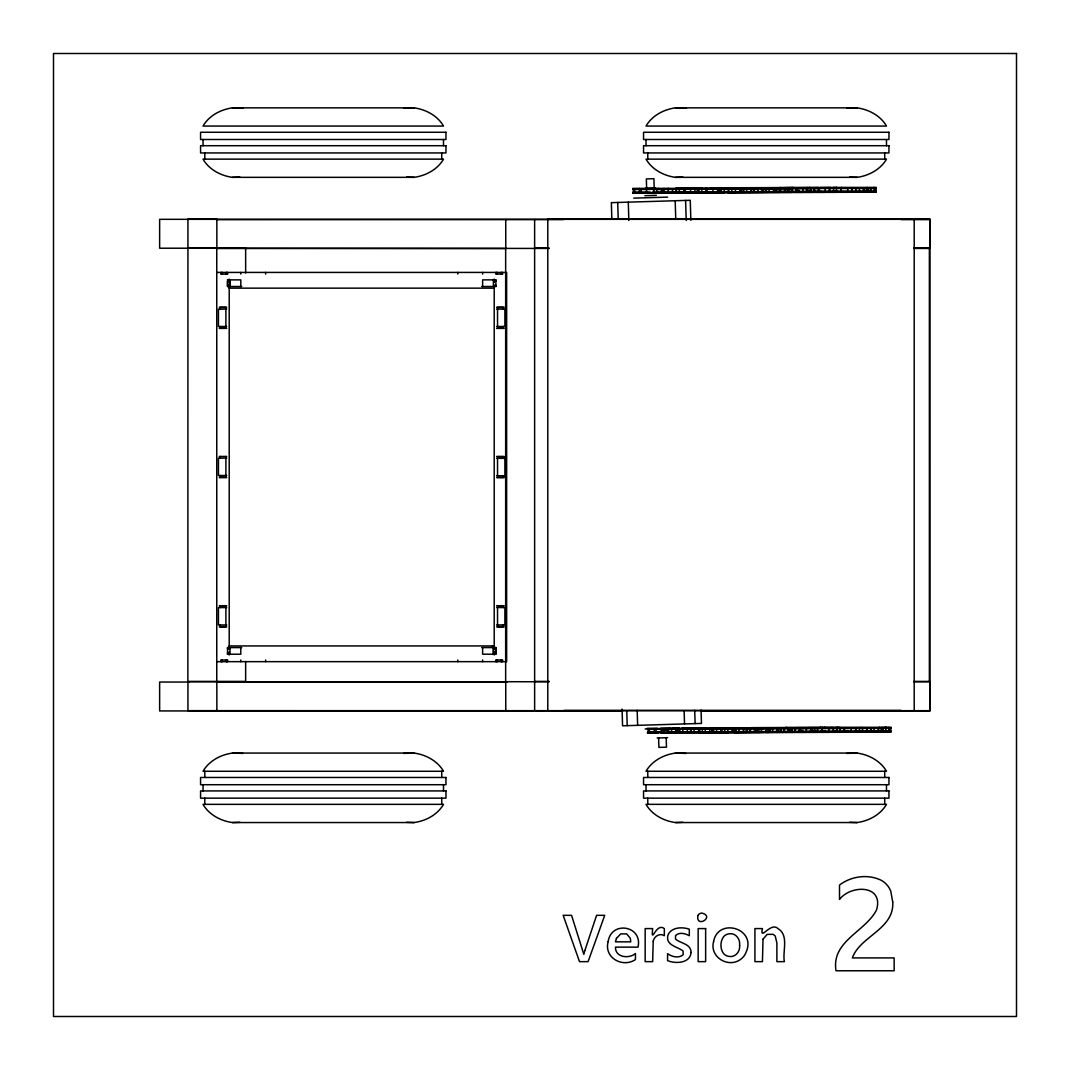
<?xml version="1.0" encoding="UTF-8"?>
<svg xmlns="http://www.w3.org/2000/svg" width="1070" height="1070" viewBox="0 0 1070 1070"><rect width="100%" height="100%" fill="white"/><g stroke="black" fill="none" stroke-linecap="round" stroke-linejoin="round"><path stroke-width="1.5" d="M241.7 286.506L227.562 286.506L227.535 284.981M227.535 281.397L227.535 284.66M240.79 647.591L240.79 654.211L227.549 654.211L227.549 652.901L229.207 652.901M241.7 647.591L227.549 647.591L227.549 648.901L229.207 648.901L229.207 285.677M229.207 647.591L229.207 645.932L494.22 645.932L494.206 648.901L495.878 649.102M230.023 281.397L230.023 282.159M493.404 652.687L493.39 649.436M481.727 286.506L495.865 286.506L495.865 285.182L494.206 285.182L494.206 286.506M482.623 286.506L482.623 279.872L495.865 279.872L495.865 281.183L494.206 281.183M227.535 285.262L229.221 285.182L229.207 288.151L494.206 288.151M495.878 648.901L495.878 647.591L494.22 647.591M232.458 107.856C220.714 109.461 209.091 115.627 203.019 126.059L443.528 126.059C437.456 115.627 425.82 109.461 414.09 107.856L232.458 107.856L242.903 108.217M675.438 107.856C663.694 109.461 652.071 115.627 645.999 126.059L886.508 126.059C880.436 115.627 868.8 109.461 857.07 107.856L675.438 107.856L685.883 108.217M414.09 177.339C425.82 175.748 437.456 169.582 443.528 159.136L203.019 159.136C209.091 169.582 220.714 175.748 232.458 177.339L414.09 177.339L406.613 177.085M857.07 177.339C868.8 175.748 880.436 169.582 886.508 159.136L645.999 159.136C652.071 169.582 663.694 175.748 675.438 177.339L857.07 177.339L849.593 177.085M232.458 753.066C220.714 754.671 209.091 760.837 203.019 771.269L443.528 771.269C437.456 760.837 425.82 754.671 414.09 753.066L232.458 753.066L242.903 753.427M675.438 753.066C663.694 754.671 652.071 760.837 645.999 771.269L886.508 771.269C880.436 760.837 868.8 754.671 857.07 753.066L675.438 753.066L685.883 753.427M414.09 822.549C425.82 820.957 437.456 814.792 443.528 804.346L203.019 804.346C209.091 814.792 220.714 820.957 232.458 822.549L414.09 822.549L406.613 822.295M857.07 822.549C868.8 820.957 880.436 814.792 886.508 804.346L645.999 804.346C652.071 814.792 663.694 820.957 675.438 822.549L857.07 822.549L849.593 822.295M403.631 108.217L414.09 107.856M846.611 108.217L857.07 107.856M232.458 177.339L239.921 177.085M675.438 177.339L682.901 177.085M403.631 753.427L414.09 753.066M846.611 753.427L857.07 753.066M232.458 822.549L239.921 822.295M675.438 822.549L682.901 822.295M645.17 188.4L655.656 188.093M644.889 195.69L656.365 195.342M633.707 198.137L667.667 197.121M645.143 728.978L679.116 727.961M662.771 730.556L667.934 730.395M657.167 737.992L667.653 737.685M779.629 187.504L807.181 187.397M807.636 187.397L818.563 187.397M819.995 187.397L831.109 187.397M832.821 187.397L876.343 187.397M745.028 187.732L780.284 187.571M792.696 187.732L803.062 187.732M803.918 187.678L814.283 187.678M815.153 187.624L825.505 187.624M826.374 187.571L836.74 187.571M710.426 187.959L745.683 187.785M747.796 187.959L758.149 187.959M759.018 187.905L769.383 187.905M770.239 187.838L780.605 187.838M781.474 187.785L793.218 187.451M795.197 187.986L799.598 187.932M806.218 187.932L811.702 187.932M813.869 187.932L816.009 187.932M817.854 187.932L822.268 187.932M828.581 187.932L834.306 187.932M836.232 187.932L838.305 187.932M840.472 187.932L876.343 187.932M675.825 188.173L713.249 188.173M714.118 188.119L724.47 188.119M725.34 188.066L735.705 188.066M736.561 188.012L746.927 188.012M751.728 188.213L788.938 188.039M798.247 188.213L847.962 188.039M632.691 188.4L679.57 188.347M680.44 188.293L690.792 188.293M691.661 188.226L702.027 188.226M803.062 188.266L714.8 187.959M680.132 188.654L758.149 188.48M769.022 188.628L793.111 188.521M795.505 188.467L799.598 188.467M806.472 188.467L811.702 188.467M815.179 188.467L815.928 188.467M817.854 188.467L876.169 188.467M654.171 188.815L713.249 188.708M732.041 188.855L749.99 188.801M751.728 188.735L758.63 188.735M760.369 188.681L767.284 188.681M775.79 188.855L786.316 188.855M787.025 188.801L797.538 188.801M798.247 188.735L808.773 188.735M809.468 188.681L819.995 188.681M632.691 188.935L668.349 188.935M697.426 189.069L699.365 189.069M705.772 189.069L709.972 189.015M717.114 188.962L721.474 188.962M728.309 188.909L741.416 189.069M742.112 189.015L752.638 189.015M753.347 188.962L763.86 188.962M764.568 188.909L775.095 188.909M662.825 189.296L665.219 189.296M672.441 189.243L676.869 189.243M683.061 189.189L707.738 189.243M708.434 189.189L718.96 189.189M719.669 189.136L730.181 189.136M633.106 189.457L650.145 189.457M652.312 189.457L674.06 189.403M674.755 189.35L685.281 189.35M773.088 191.289L781.729 191.236M783.628 191.236L789.085 191.182M791.305 191.182L793.111 191.182M795.505 191.115L799.598 191.115M806.472 191.115L811.702 191.115M815.179 191.115L815.928 191.115M817.854 191.115L876.169 191.115M739.704 191.517L744.011 191.45M750.297 191.396L754.965 191.396M761.144 191.343L766.361 191.343M775.79 191.517L786.316 191.517M787.025 191.45L797.538 191.45M798.247 191.396L808.773 191.396M809.468 191.343L819.995 191.343M694.938 191.784L699.365 191.731M705.772 191.731L709.972 191.677M717.114 191.624L741.416 191.731M742.112 191.677L752.638 191.677M753.347 191.624L763.86 191.624M764.568 191.57L781.729 191.771M783.521 191.771L789.245 191.704M791.305 191.704L793.218 192.239M795.197 191.704L799.598 191.65M806.218 191.65L811.702 191.65M813.869 191.65L816.009 191.65M817.854 191.65L822.268 191.65M828.581 191.65L876.343 191.65M660.618 192.011L665.219 191.958M672.441 191.904L696.503 191.958M697.212 191.904L707.738 191.904M708.434 191.838L718.96 191.838M740.681 191.985L744.011 191.985M750.297 191.931L755.032 191.931M761.144 191.878L766.361 191.878L766.361 188.16M773.088 191.824L780.284 191.824M787.025 191.985L836.74 191.824M633.106 192.118L650.145 192.118M652.312 192.118L662.825 192.118M663.534 192.065L674.06 192.065M706.08 192.212L737.029 192.092M739.704 192.038L791.827 192.038M796.829 192.185L807.181 192.185M807.636 192.185L818.563 192.185M819.995 192.185L831.109 192.185M832.821 192.185L843.615 192.185M844.792 192.185L855.091 191.704M856.321 192.185L876.343 192.185M671.478 192.426L746.927 192.266M762.335 192.413L797.578 192.239M815.153 192.413L825.505 192.413M826.374 192.346L836.74 192.346M837.596 192.292L847.962 192.292M848.764 192.239L859.33 192.239M632.691 192.653L702.027 192.493M727.734 192.627L762.977 192.466M770.239 192.627L780.605 192.627M781.474 192.573L791.827 192.573M792.696 192.52L803.062 192.52M803.918 192.466L814.283 192.466M693.133 192.854L735.705 192.854M736.561 192.801L746.927 192.801M747.796 192.747L758.149 192.747M759.018 192.68L769.383 192.68M660.912 193.068L664.965 193.068M668.135 193.015L702.027 193.015M702.896 192.961L713.249 192.961M714.118 192.908L724.47 192.908M632.691 193.188L668.349 193.188M669.218 193.135L679.57 193.135M216.876 219.604L563.529 219.551M901.06 219.551L929.95 219.551M187.946 247.932L216.835 247.932M187.865 248.053L245.645 248.053L245.645 273.051M534.639 248.053L549.084 248.053M913.807 248.053L929.857 248.053M189.35 248.213L159.631 248.213L159.631 219.323L930.031 219.323L929.95 248.441L913.9 248.441M216.448 248.213L549.084 248.441M216.782 272.422L506.645 272.422L506.645 661.661L216.782 661.661M227.562 286.506L227.562 279.872L229.207 279.872M227.562 279.872L240.803 279.872L240.803 286.506M227.562 281.183L229.207 281.183M219.27 307.21L226.72 307.21M496.707 307.21L504.157 307.21M226.72 309.11L218.44 309.11L218.44 326.497L226.72 326.497M496.707 309.096L504.986 309.096L504.986 326.484L496.707 326.484M219.27 328.396L226.72 328.396M496.707 328.396L504.157 328.396M219.27 456.449L226.72 456.449M496.707 456.449L504.157 456.449M226.72 458.12L218.44 458.12L218.44 475.508L226.72 475.508M496.707 458.348L504.986 458.348M496.707 475.735L504.986 475.735M219.27 477.648L226.72 477.648M496.707 477.648L504.157 477.648M219.27 605.7L226.72 605.7M496.707 605.7L504.157 605.7M226.72 607.586L218.44 607.586L218.44 624.974L226.72 624.974M496.707 607.546L504.986 607.546L504.986 624.933L496.707 624.933M219.27 626.886L226.72 626.886M496.707 626.886L504.157 626.886M481.727 647.591L495.865 647.591L495.865 654.211L482.623 654.211L482.623 647.591M534.639 681.403L549.084 681.403M913.807 681.403L929.857 681.403M505.776 710.734L505.735 681.764L187.946 681.764L187.946 710.654L929.95 710.681L929.91 219.069L547.786 219.069L547.786 710.681M549.084 681.791L505.655 681.697L505.655 248.347M913.9 681.791L929.95 681.791L930.031 710.935L701.077 710.935M189.35 682.045L159.631 682.045L159.631 710.935L622.539 710.935M216.448 682.045L507.233 682.045M563.943 710.4L900.993 710.4M785.714 727.439L821.92 727.279M822.362 727.279L833.303 727.279M834.734 727.279L891.083 727.279M751.113 727.667L786.37 727.506M796.214 727.667L806.566 727.667M807.435 727.613L817.788 727.613M818.657 727.56L829.023 727.56M829.879 727.506L840.244 727.506M716.512 727.894L761.666 727.894M762.535 727.841L772.888 727.841M773.757 727.774L784.109 727.774M784.979 727.72L795.344 727.72M798.675 727.868L891.083 727.814M681.911 728.108L717.168 727.948M717.622 728.055L727.988 728.055M728.857 728.001L739.209 728.001M740.079 727.948L750.431 727.948M764.074 728.095L803.61 728.403M812.986 728.095L862.701 727.921M647.43 728.282L657.355 728.282M660.578 728.282L670.73 728.282M672.281 728.229L683.088 728.282M683.944 728.229L694.31 728.229M695.179 728.175L705.531 728.175M731.104 728.309L736.214 728.309M740.56 728.309L738.741 727.774M743.048 728.255L746.954 728.255M749.16 728.202L751.3 728.255M753.507 728.202L759.299 728.148M761.318 728.148L763.646 728.148M765.612 728.148L817.788 728.148M825.438 728.349L821.198 727.814M833.008 728.349L837.449 728.349L837.636 727.279M843.307 728.349L848.202 728.349M855.197 728.349L859.932 728.349M866.138 728.349L890.909 728.349M697.252 728.536L706.574 728.536M708.902 728.483L714.559 728.416M716.204 728.483L718.612 728.416M720.391 728.416L772.888 728.362M776.191 728.563L781.555 728.563M783.762 728.509L785.861 728.509M788.122 728.509L792.415 728.456M794.515 728.456L796.187 728.456M798.782 728.403L803.169 728.403M806.365 728.403L807.85 728.403M824.208 728.563L834.734 728.563M835.429 728.509L845.955 728.509M846.664 728.456L857.177 728.456M857.886 728.403L868.412 728.403M672.281 728.75L727.988 728.59M743.048 728.79L746.954 728.79M749.16 728.737L751.26 728.737M753.815 728.737L759.299 728.67M761.318 728.67L763.445 728.67M765.572 728.616L770.213 728.616M772.099 728.616L773.369 728.616M779.308 728.79L789.82 728.79M790.529 728.737L801.055 728.737M801.751 728.67L812.277 728.67M812.986 728.616L823.499 728.616M647.43 728.817L683.088 728.817M708.902 729.004L714.559 728.951M716.659 728.951L718.612 728.951M720.511 728.951L724.698 728.897M726.985 728.897L729.192 728.897M731.104 728.844L744.921 729.004M745.63 728.951L756.142 728.951M756.851 728.897L767.377 728.897M768.073 728.844L778.599 728.844M675.651 729.232L686.86 729.178M688.598 729.125L711.242 729.178M711.951 729.125L722.477 729.125M723.173 729.071L733.699 729.071M647.845 729.339L664.885 729.339M667.011 729.285L677.564 729.339M678.273 729.285L688.799 729.285M810.244 730.997L814.671 730.997M821.198 730.997L825.438 730.997M833.008 730.997L837.449 730.997M843.307 730.997L848.202 730.997M855.197 730.997L859.932 730.997M866.138 730.997L890.909 730.997M675.625 731.211L676.614 731.211M776.191 731.225L781.555 731.225M788.122 731.171L792.415 731.118M798.782 731.064L803.169 731.064M824.208 731.225L834.734 731.225M835.429 731.171L845.955 731.171M846.664 731.118L857.177 731.118M857.886 731.064L868.412 731.064M743.048 731.452L746.954 731.452M749.16 731.385L751.26 731.385M753.815 731.385L759.299 731.332M765.572 731.278L770.213 731.278M779.308 731.452L789.82 731.452M790.529 731.385L801.055 731.385M801.751 731.332L812.277 731.332M812.986 731.278L823.499 731.278M708.902 731.666L714.559 731.612M716.659 731.612L718.612 731.612M720.511 731.612L724.698 731.559M726.985 731.559L729.192 731.559L729.165 732.255M731.104 731.505L744.921 731.666M745.63 731.612L756.142 731.612M756.851 731.559L767.377 731.559M768.073 731.505L778.599 731.505M790.462 731.639L792.415 731.639M794.395 731.639L796.936 731.639M798.849 731.639L802.059 731.639M806.178 731.586L891.083 731.532M675.651 731.893L680.038 731.84M686.325 731.786L711.242 731.84M711.951 731.786L722.477 731.786M723.173 731.72L733.699 731.72M755.527 731.867L759.299 731.867M761.265 731.867L763.753 731.867M765.665 731.867L769.464 731.813M771.737 731.813L774.359 731.76M776.445 731.813L781.555 731.76M783.668 731.76L785.928 731.76M788.108 731.706L792.455 731.706M801.751 731.867L851.466 731.706M647.845 732L664.885 732M667.011 731.947L677.564 732M678.273 731.947L688.799 731.947M720.819 732.094L724.698 732.094M726.797 732.094L729.192 732.094M731.104 732.041L736.214 732.041M738.741 732.041L740.56 732.041M743.048 731.974L746.954 731.974M749.16 731.92L751.3 731.974M753.507 731.92L821.92 732.067M822.362 732.067L833.303 732.067M834.734 732.067L845.848 732.067M847.56 732.067L858.274 731.639M859.531 732.067L891.083 732.067M686.325 732.308L691.916 732.308M698.028 732.255L706.574 732.255M761.666 732.147L708.862 732.736M771.885 732.348L774.158 732.348M776.445 732.348L777.716 732.348M779.455 732.295L781.555 732.295M783.668 732.295L785.928 732.295M788.108 732.228L792.455 732.228M794.475 732.174L796.762 732.174M798.862 732.174L802.059 732.174M818.657 732.348L829.023 732.348M829.879 732.295L840.244 732.295M841.114 732.228L851.466 732.228M852.335 732.174L862.701 732.174M647.43 732.535L716.753 732.361M733.819 732.562L760.409 732.455M761.265 732.402L763.646 732.402M765.665 732.402L769.062 732.402M773.757 732.562L784.109 732.562M784.979 732.509L795.344 732.509M796.214 732.455L806.566 732.455M807.435 732.402L817.788 732.402M699.205 732.789L739.209 732.789M740.079 732.736L750.431 732.736M751.3 732.682L761.666 732.682M762.535 732.616L772.888 732.616M666.998 733.017L705.531 732.95M706.401 732.896L716.753 732.896M717.622 732.843L727.988 732.843M647.43 733.07L658.358 733.07M660.297 733.07L670.917 733.07M672.722 733.07L683.088 733.07M494.206 654.211L495.865 654.211M494.206 652.7L495.878 652.967L495.878 649.436M690.845 220.3L690.257 200.291L611.358 202.658L611.853 219.323M701.064 710.092L701.465 723.427L622.566 725.794L622.071 709.129M685.602 200.438L686.204 220.433M694.711 710.293L695.112 723.628M675.197 200.745L675.745 219.083M684.131 710.6L684.519 723.935M654.198 188.133L653.904 178.69L646.347 178.917L646.628 188.36M666.195 737.725L666.476 747.168L658.906 747.395L658.625 737.952M628.291 202.15L628.839 220.487M637.185 710.346L637.626 725.34M617.711 202.457L618.206 219.136M626.766 710.654L627.207 725.661M230.023 281.731L230.023 284.647M929.375 248.053L929.375 681.403M914.208 219.069L914.208 710.681M890.762 727.814L890.762 731.532M890.186 727.814L890.186 731.532M889.839 727.814L889.839 731.532M888.849 727.279L888.849 732.067M886.803 727.279L886.696 728.349M886.482 139.501L886.482 145.707M886.482 784.711L886.482 790.917M885.813 727.279L885.813 732.067M885.318 727.279L885.171 728.349M884.716 152.943L884.716 159.136M884.716 771.269L884.716 777.475M884.716 798.153L884.716 804.346M884.021 727.279L884.141 728.349M883.272 727.814L883.272 731.532M882.028 727.279L882.028 732.067M881.172 727.814L881.172 731.532M879.553 727.279L879.66 728.349M878.697 727.814L878.697 731.532M878.149 727.814L878.149 731.532M876.036 187.932L876.036 191.65M875.099 187.932L875.099 191.65M874.11 187.397L874.11 192.185M874.07 727.814L874.177 731.532M871.328 727.814L871.328 731.532M870.94 187.932L870.94 191.65M870.699 727.814L870.699 731.532M868.532 187.932L868.532 191.65M867.288 187.397L867.288 192.185M866.887 727.868L866.887 731.586L866.807 727.814M866.432 187.932L866.432 191.65M863.958 187.932L863.958 191.65M863.41 187.932L863.41 191.65M862.594 727.814L862.42 731.586M861.176 727.386L861.163 728.349M859.504 727.868L859.504 731.586M859.437 187.932L859.437 191.65M855.96 187.932L855.96 191.65M855.96 727.814L855.96 731.532M855.666 727.921L855.666 731.639M852.161 191.704L852.161 187.986L852.081 191.65M851.198 727.921L851.198 731.639M847.681 187.986L847.681 191.704M844.444 727.974L844.444 731.706M844.203 728.349L844.083 731.532M841.421 187.397L841.221 191.65M840.926 188.039L840.926 191.771M839.963 727.974L839.963 731.706M837.048 727.974L837.048 731.706M836.526 187.397L836.459 191.771M833.543 188.039L833.543 191.771M833.209 728.028L833.209 731.76M829.705 188.093L829.705 191.824M829.357 187.932L829.357 191.65M828.742 728.028L828.742 731.76M825.237 188.093L825.237 191.824M824.609 727.279L824.595 728.095M824.609 731.532L824.595 732.348M823.084 727.56L823.097 728.349M821.987 728.095L821.987 731.813M820.396 727.279L820.275 728.095M820.396 731.532L820.275 732.348M818.483 188.16L818.483 191.878M817.52 728.095L817.493 732.067M814.604 728.095L814.604 731.813M814.002 188.16L814.002 191.878M812.076 727.814L812.076 731.532M811.849 727.613L811.876 731.532M811.127 187.932L811.127 191.65M811.087 188.16L811.087 191.878M810.766 728.148L810.766 731.867M809.87 187.397L809.856 188.213M807.248 188.213L807.248 191.931M806.472 187.932L806.472 191.65M806.298 728.148L806.298 731.867M802.781 188.213L802.781 191.931M799.678 727.868L799.531 731.92M797.337 187.932L797.337 191.65M796.026 188.266L796.026 191.985M795.063 728.202L795.063 731.92M792.148 728.202L792.148 731.92M791.559 188.266L791.559 191.985M790.917 727.72L791.024 731.118M789.754 727.974L789.754 731.706M788.871 187.986L788.871 191.704M788.643 188.266L788.643 191.985M788.309 187.986L788.309 191.704M788.309 728.255L788.309 731.974M786.731 727.439L786.597 728.255M785.286 731.452L785.447 732.295M784.939 187.986L784.939 191.704M784.805 188.32L784.805 192.038M783.842 728.255L783.842 731.974M781.1 728.028L781.1 731.76M780.926 728.255L780.926 731.974M780.217 188.039L780.324 192.038M777.649 728.028L777.649 731.76M777.087 728.028L777.087 732.041M776.178 187.838L776.298 191.771M775.014 188.093L775.014 191.824M773.57 188.373L773.57 192.092M772.62 728.309L772.62 732.041M769.704 728.309L769.704 732.041M769.103 188.373L769.103 192.092M768.996 728.095L768.996 731.813M768.474 727.841L768.447 731.278M766.187 188.373L766.187 192.092M765.852 728.362L765.852 732.094M764.14 727.613L764.154 728.362M762.91 188.16L762.91 191.878M762.348 188.427L762.348 192.159M761.385 728.362L761.385 732.094M758.47 728.362L758.47 732.094M757.881 188.427L758.055 192.466M756.423 728.148L756.423 731.332M755.153 728.202L755.153 731.92M754.631 728.416L754.631 732.147M754.27 188.213L754.27 191.931M753.708 188.735L753.708 191.931M751.127 188.48L751.127 192.212M750.164 728.416L750.164 732.147M749.401 191.985L749.415 192.747M747.248 728.416L747.248 732.147M746.646 188.48L746.646 192.212M746.499 728.255L746.499 731.974M743.73 188.48L743.73 192.212M743.409 728.483L743.409 732.201M741.684 188.266L741.684 191.985M740.413 188.32L740.413 192.038M739.892 188.547L739.892 192.266M738.942 728.483L738.942 732.201M736.026 728.483L736.026 732.201M735.424 188.547L735.424 192.266M734.822 727.774L734.796 728.536M734.394 728.309L734.394 732.041M733.833 728.309L733.833 732.041M732.174 728.536L732.174 732.255M731.76 188.373L731.76 192.092M729.192 728.362L729.165 729.071M728.67 188.601L728.737 192.627M728.309 188.373L728.309 192.092M727.707 728.536L727.707 732.255M724.791 728.536L724.791 732.255M724.39 188.373L724.203 192.319M721.822 728.362L721.822 732.094M721.287 188.601L721.287 192.319M720.886 727.894L720.886 732.682M720.083 187.905L720.056 188.654M720.083 192.159L720.056 192.908M719.669 188.427L719.669 192.159M719.107 188.427L719.107 192.159M717.448 188.654L717.448 192.373M716.485 728.59L716.485 732.308M715.736 188.119L715.736 188.962M713.57 728.59L713.57 732.308M713.168 728.416L713.168 732.147M712.968 188.654L712.968 192.373M712.232 727.948L712.339 728.643M712.232 732.201L712.339 732.896M711.898 728.483L711.898 732.201M709.731 728.643L709.731 732.361M707.083 188.48L707.083 192.212M706.146 188.012L706.146 192.801M705.812 188.547L705.812 192.266M705.264 728.643L705.264 732.361M702.348 728.643L702.348 732.361M701.8 188.547L701.746 192.426M699.793 728.536L699.793 732.255M699.232 729.071L699.232 732.255M698.83 188.708L698.83 192.426M698.442 188.547L698.442 192.266M698.496 728.697L698.496 732.428M697.493 188.066L697.6 188.761M697.493 192.319L697.6 193.015M697.159 188.601L697.159 192.319M695.487 728.055L695.487 729.232M694.992 188.761L694.992 192.493M694.029 728.697L694.029 732.428M691.14 728.59L691.113 732.428M690.524 188.761L690.524 192.493M690.591 729.125L690.591 732.308M687.274 728.75L687.274 732.482M685.054 188.654L685.054 192.373M684.506 188.654L684.506 192.373M683.77 188.815L683.77 192.547M682.807 728.75L682.914 732.896M680.747 192.011L680.747 192.961M679.891 728.75L679.891 732.482M679.303 188.815L679.303 192.547M678.661 728.282L678.661 733.07M677.149 728.282L677.149 733.07M676.414 188.708L676.387 192.547M676.053 728.817L676.053 732.535M675.852 188.708L675.852 192.426M672.99 728.229L673.03 729.339M672.535 188.882L672.535 192.6M671.585 728.817L671.585 732.535M668.643 729.285L668.67 732.535M668.175 188.226L668.068 192.6M663.922 188.4L663.828 191.958M662.557 188.815L662.557 192.547M661.889 192.078L661.889 191.329L660.885 192.078M661.313 188.935L661.313 192.653M661.22 728.817L661.22 732.535M658.251 188.347L658.291 189.457M658.291 192.118L658.251 193.135M656.846 188.935L656.846 192.653M655.977 728.817L655.977 732.535M654.265 729.339L654.158 733.07M653.93 188.935L653.93 192.653M649.356 728.817L649.356 732.535M648.206 733.07L648.099 728.817M647.778 152.943L647.778 159.136M647.778 771.269L647.778 777.475M647.778 798.153L647.778 804.346M646.494 188.935L646.494 192.653M646.026 139.501L646.026 145.707M646.026 784.711L646.026 790.917M641.238 188.935L641.238 192.653M639.419 188.4L639.419 193.188M634.63 188.935L634.63 192.653M633.373 188.935L633.373 192.653M534.625 219.524L534.639 710.681M505.735 219.524L505.776 248.494L216.876 248.494L216.835 219.042L187.946 219.042L187.865 681.403L245.645 681.403L245.645 661.407M504.986 456.689L504.986 477.394M503.328 309.096L503.328 307.438L497.537 307.438L497.537 328.142L503.328 328.142L503.328 326.484M503.328 458.348L503.328 456.689L497.537 456.689L497.537 477.394L503.328 477.394L503.328 475.735M503.328 607.546L503.328 605.887L497.537 605.887L497.537 626.592L503.328 626.592L503.328 624.933M502.606 272.422L502.606 274.08L495.771 274.08L495.771 272.422M502.606 661.661L502.606 660.003L495.771 660.003L495.771 661.661M501.669 272.422L501.669 274.08M501.669 660.003L501.669 661.661M501.255 272.422L501.255 274.08M501.255 660.003L501.255 661.661M497.122 272.422L497.122 274.08M497.122 660.003L497.122 661.661M496.707 272.422L496.707 274.08M496.707 660.003L496.707 661.661M495.865 279.872L495.865 286.506M494.22 279.043L494.22 282.36M494.22 285.677L494.22 648.42M494.22 651.724L494.22 655.041M493.39 279.872L493.39 286.506M493.39 647.591L493.39 654.211M492.561 645.932L492.561 647.591M482.623 272.422L482.623 274.08M482.623 660.003L482.623 661.661M457.773 272.422L457.773 274.08M457.773 660.003L457.773 661.661M443.502 139.501L443.502 145.707M443.502 784.711L443.502 790.917M441.736 152.943L441.736 159.136M441.736 771.269L441.736 777.475M441.736 798.153L441.736 804.346M265.641 272.422L265.641 274.08M265.641 660.003L265.641 661.661M240.79 272.422L240.79 274.08M240.79 660.003L240.79 661.661M230.023 279.872L230.023 286.506M230.023 647.591L230.023 654.211M229.207 279.043L229.207 282.36M229.207 651.724L229.207 655.041M227.642 272.422L227.642 274.08L220.821 274.08L220.821 272.422M227.549 647.591L227.549 654.211M227.642 661.661L227.642 660.003L220.821 660.003L220.821 661.661M226.72 272.422L226.72 274.08M226.72 660.003L226.72 661.661M226.305 272.422L226.305 274.08M226.305 660.003L226.305 661.661M225.89 456.462L225.89 477.166L220.086 477.166L220.086 475.508M222.159 272.422L222.159 274.08M222.159 660.003L222.159 661.661M221.744 272.422L221.744 274.08M221.744 660.003L221.744 661.661M220.086 309.11L220.086 307.451L225.89 307.451L225.89 328.156L220.086 328.156L220.086 326.497M220.086 456.462L220.086 458.12M220.086 607.586L220.086 605.928L225.89 605.928L225.89 626.632L220.086 626.632L220.086 624.974M216.835 681.764L216.876 710.734M216.755 248.053L216.755 681.403M204.798 152.943L204.798 159.136M204.798 771.269L204.798 777.475M204.798 798.153L204.798 804.346M203.046 139.501L203.046 145.707M203.046 784.711L203.046 790.917M892.728 902.05C894.413 929.295 860.039 936.116 852.362 957.918L894.145 957.918L894.145 970.771L836.018 970.771C831.096 941.065 865.483 931.796 876.584 909.834C883.954 884.395 850.65 884.636 839.509 899.469L839.509 885.064C851.131 876.169 867.904 873.789 881.185 880.276A21.266 21.266 0 0 1 890.748 891.069L892.728 902.05M713.596 941.56C709.33 956.674 727.68 968.243 740.106 959.736A15.475 15.475 0 0 0 746.138 952.099C756.744 928.359 718.104 917.097 713.596 941.56M608.175 941.56C603.587 957.663 622.673 968.243 635.433 959.576L635.433 953.544C628.999 959.041 615.116 957.516 615.477 947.137L638.014 947.137C642.963 925.603 611.211 920.387 608.175 941.56M653.208 941.199L652.646 961.649L645.156 961.649L645.156 928.573L652.646 928.573C650.908 945.974 655.897 921.952 664.336 928.613L664.336 935.715C659.869 932.732 654.091 936.29 653.208 941.199M691.046 952.501C690.203 963.428 675.357 963.963 667.573 960.606L667.573 953.664C671.813 956.821 679.009 958.64 683.195 954.614L683.034 950.936C677.31 946.575 665.38 945.345 667.881 935.341C670.997 927.048 682.138 926.714 689.307 929.188L689.307 935.742C685.335 933.428 679.035 931.809 675.518 935.702L675.518 939.099C680.56 943.499 691.207 943.793 691.046 952.501M739.611 945.171C740.467 951.564 735.05 958.051 728.389 956.286A8.346 8.346 0 0 1 723.534 953.49C720.03 948.809 720.123 941.56 723.507 936.839A8.212 8.212 0 0 1 728.362 933.963C735.077 932.171 740.467 938.764 739.611 945.171M763.004 939.206L762.442 961.649L754.925 961.649L754.925 928.573L762.442 928.573C759.446 942.015 770.881 921.203 778.05 928.68C789.232 935.247 782.304 951.685 784.377 961.649L776.887 961.649L776.887 943.004L775.242 936.063L773.195 934.324L767.203 934.377L763.004 939.206M697.8 915.719C696.129 928.787 715.201 916.415 701.933 913.111A4.44 4.44 0 0 0 697.8 915.719M584.902 950.401L583.832 954.373L571.554 915.332L563.168 915.332L579.499 961.649L588.099 961.649L604.724 915.332L596.592 915.332L584.902 950.401M616.427 938.403L615.477 941.841L630.792 941.841L630.297 938.256L626.645 933.883L620.734 933.909L616.427 938.403M1016.5 53.5L53.5 53.5L53.5 1016.5L1016.5 1016.5L1016.5 53.5M445.963 132.265L200.571 132.265L200.571 139.501L445.963 139.501L445.963 132.265M888.943 132.265L643.552 132.265L643.552 139.501L888.943 139.501L888.943 132.265M445.963 145.707L200.571 145.707L200.571 152.943L445.963 152.943L445.963 145.707M888.943 145.707L643.552 145.707L643.552 152.943L888.943 152.943L888.943 145.707M445.963 777.475L200.571 777.475L200.571 784.711L445.963 784.711L445.963 777.475M888.943 777.475L643.552 777.475L643.552 784.711L888.943 784.711L888.943 777.475M445.963 790.917L200.571 790.917L200.571 798.153L445.963 798.153L445.963 790.917M888.943 790.917L643.552 790.917L643.552 798.153L888.943 798.153L888.943 790.917M705.638 928.573L698.148 928.573L698.148 961.649L705.638 961.649L705.638 928.573"/></g></svg>
